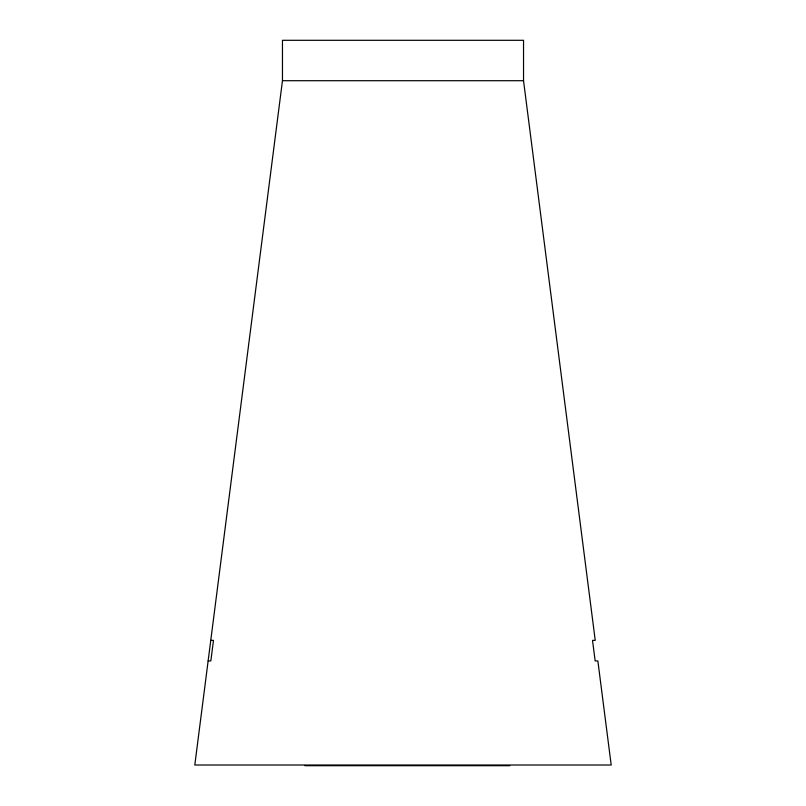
<?xml version="1.0" encoding="UTF-8"?>
<svg xmlns="http://www.w3.org/2000/svg" width="806" height="806" viewBox="0 0 806 806"><rect width="100%" height="100%" fill="white"/><g stroke="black" fill="none" stroke-linecap="round" stroke-linejoin="round"><path stroke-width="1.21" d="M282.463 80.711L194.8 765.015L611.2 765.015L597.861 660.92L595.16 660.92L592.521 640.367L595.231 640.367L523.537 80.711L523.537 40.3L282.463 40.3L282.463 80.711L523.537 80.711M210.769 640.367L213.479 640.367L210.84 660.92L208.139 660.92M305 765.7L509.765 765.7"/></g></svg>
